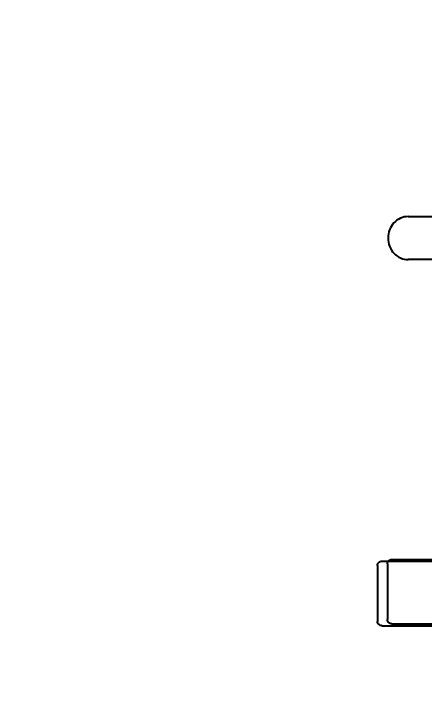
# Model space of a CAD drawing. Header units: millimetres. Extents: x 7589 to 12925, y 625 to 5429.
# Drawn here: x 8153.2 to 8267.7, y 3617.5 to 3812.7 of the extents above; entities that cross this region are included whole.
import ezdxf

# ---------------------------------------------------------------- set-up
doc = ezdxf.new("R2010")
doc.units = ezdxf.units.MM
doc.header["$LTSCALE"] = 307.34
doc.header["$PDMODE"] = 3
doc.header["$PDSIZE"] = 8
doc.layers.get('0').update_dxf_attribs({"linetype": 'CONTINUOUS'})
doc.layers.get('Defpoints').update_dxf_attribs({"linetype": 'CONTINUOUS'})
doc.styles.get("Standard").update_dxf_attribs({"font": 'calibri.ttf'})
doc.dimstyles.get("Standard").update_dxf_attribs({"dimtxt": 35, "dimasz": 35, "dimexe": 1.5, "dimexo": 1, "dimtad": 1, "dimdsep": 46, "dimtxsty": 'Standard', "dimblk": '_FILLED', "dimblk1": '_FILLED', "dimblk2": '_FILLED', "dimcen": 0.09, "dimazin": 2, "dimtol": 1, "dimtp": 0.01, "dimtm": 0.01, "dimtfac": 1, "dimtofl": 0, "dimtmove": 0, "dimatfit": 3, "dimldrblk": '_FILLED', "dimfxl": 1, "dimtolj": 1, "dimarcsym": 0})

# ---------------------------------------------------------------- blocks, each defined once
blk = doc.blocks.new('_FILLED')
at = {"color": 0, "linetype": 'ByBlock'}
blk.add_solid([(0, 0), (-1, 0.2143), (-1, -0.2143)], dxfattribs=at)
blk = doc.blocks.new('*D70')
at = {"color": 0, "lineweight": -2}
for p, q in [((8378.05, 4630.8), (7730.11, 4630.8)), ((7731.61, 4595.8), (7731.61, 3516)), ((7731.61, 2399.25), (7731.61, 3479.05)), ((7931.89, 2364.25), (7730.11, 2364.25))]:
    blk.add_line(p, q, dxfattribs=at)
at = {"layer": 'Defpoints', "color": 0}
for p in [(8379.05, 4630.8), (7731.61, 2364.25), (7932.89, 2364.25)]:
    blk.add_point(p, dxfattribs=at)
at = {"color": 0, "linetype": 'ByBlock', "lineweight": -2, "xscale": 35, "yscale": 35, "zscale": 35}
for p, rotation in [((7731.61, 4630.8), 90), ((7731.61, 2364.25), 270)]:
    blk.add_blockref('_FILLED', p, dxfattribs=dict(at, rotation=rotation))
at = {"color": 0, "insert": (7731.61, 3497.53), "char_height": 35, "attachment_point": 5}
blk.add_mtext('\\A1;\\A1;C', dxfattribs=at)

msp = doc.modelspace()

# ---------------------------------------------------------------- linework, layer by layer
at = {"color": 0, "linetype": 'Continuous'}
for p, q in [((8263.0663, 3756.19849), (8337.11749, 3756.19849)), ((8337.11749, 3744.19849), (8263.0663, 3744.19849)), ((8254.47885, 3658.89703), (8254.47885, 3643.29703)), ((8255.72876, 3660.09703), (8409.93388, 3660.09703)), ((8257.24797, 3659.39049), (8257.24797, 3643.79049)), ((8258.49595, 3660.59049), (8347.11356, 3660.59049)), ((8255.72876, 3642.09703), (8409.9338, 3642.09703)), ((8258.49595, 3642.59049), (8364.55759, 3642.59049))]:
    msp.add_line(p, q, dxfattribs=at)
for points, knots in [([(8263.0663, 3756.19849), (8262.33215, 3756.19849), (8260.83304, 3755.87885), (8258.96213, 3754.52934), (8257.72306, 3752.53691), (8257.43613, 3750.97707), (8257.43613, 3750.19849)], [0, 0, 0, 0, 0.242613954, 0.489617618, 0.742701536, 1, 1, 1, 1]), ([(8257.43613, 3750.19849), (8257.43613, 3749.4199), (8257.72306, 3747.86006), (8258.96213, 3745.86764), (8260.83304, 3744.51812), (8262.33215, 3744.19849), (8263.0663, 3744.19849)], [0, 0, 0, 0, 0.25729849, 0.510382415, 0.757386071, 1, 1, 1, 1]), ([(8254.47885, 3658.89703), (8254.47885, 3659.20938), (8254.76052, 3659.86007), (8255.41556, 3660.09703), (8255.72876, 3660.09703)], [0, 0, 0, 0, 0.499312328, 1, 1, 1, 1]), ([(8257.24797, 3659.39049), (8257.24797, 3659.70264), (8257.52768, 3660.35369), (8258.18289, 3660.59049), (8258.49595, 3660.59049)], [0, 0, 0, 0, 0.499275388, 1, 1, 1, 1]), ([(8255.72876, 3642.09703), (8255.41552, 3642.09703), (8254.76047, 3642.33403), (8254.47885, 3642.98472), (8254.47885, 3643.29703)], [0, 0, 0, 0, 0.500741495, 1, 1, 1, 1]), ([(8258.49595, 3642.59049), (8258.18286, 3642.59049), (8257.52764, 3642.82732), (8257.24797, 3643.47837), (8257.24797, 3643.79049)], [0, 0, 0, 0, 0.500778365, 1, 1, 1, 1])]:
    msp.add_open_spline(points, degree=3, knots=knots, dxfattribs=at)

# ---------------------------------------------------------------- dimensions: what is measured, and where the dimension line sits
at = {"color": 0}
dim = msp.add_linear_dim(base=(7731.60895, 2364.25215), p1=(8379.05376, 4630.80358), p2=(7932.89123, 2364.25215), angle=90, text='\\A1;C', dimstyle='Standard', override={"dimtad": 0, "dimtih": 1, "dimtoh": 1, "dimdec": 4, "dimzin": 0, "dimtxsty": 'Standard', "dimcen": 62.865, "dimadec": 0, "dimazin": 0, "dimtdec": 4, "dimtzin": 0}, dxfattribs=at)
dim.commit()
dim.dimension.update_dxf_attribs({"geometry": '*D70', "text_midpoint": (7731.60895, 3497.52786)})

doc.saveas('drawing.dxf')
